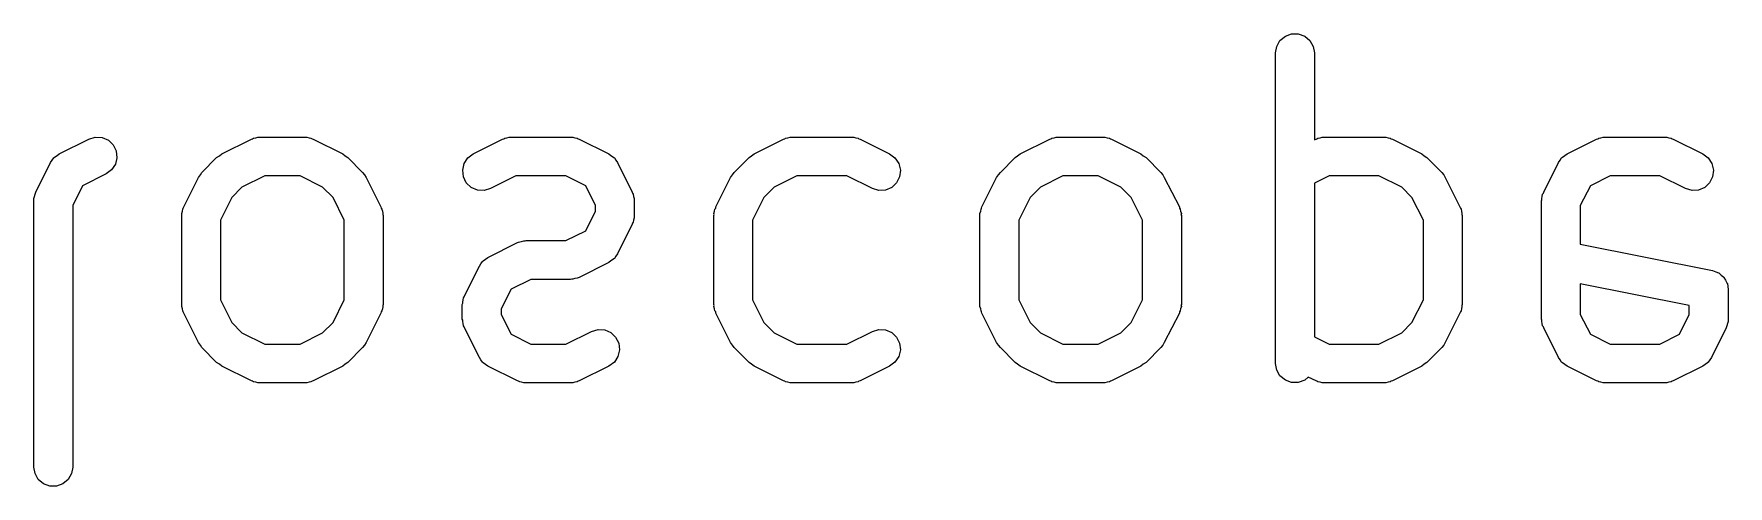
# Model space of a CAD drawing. Extents: x 91.3 to 189.8, y -113.5 to -60.4.
# Drawn here: x 164.866 to 169.232, y -93.837 to -92.672 of the extents above; entities that cross this region are included whole.
import ezdxf

# ---------------------------------------------------------------- set-up
doc = ezdxf.new("R2010")
doc.units = 0
doc.header["$MEASUREMENT"] = 0
doc.layers.add('BLACK', color=7, linetype='CONTINUOUS')

msp = doc.modelspace()

# ---------------------------------------------------------------- linework, layer by layer
at = {"layer": 'Black'}
for p, q in [((168.069, -92.7043), (168.077, -92.6893)), ((168.077, -92.6893), (168.091, -92.6781)), ((168.091, -92.6781), (168.107, -92.6722)), ((168.107, -92.6722), (168.124, -92.6722)), ((168.124, -92.6722), (168.141, -92.6781)), ((168.141, -92.6781), (168.154, -92.6893)), ((168.154, -92.6893), (168.163, -92.7043)), ((168.066, -92.7214), (168.069, -92.7043)), ((168.066, -93.5214), (168.066, -92.7214)), ((168.163, -92.7043), (168.166, -92.7214)), ((168.166, -92.7214), (168.166, -92.9453)), ((164.931, -92.9815), (165.008, -92.9434)), ((165.008, -92.9434), (165.024, -92.9384)), ((165.024, -92.9384), (165.042, -92.9395)), ((165.042, -92.9395), (165.058, -92.9464)), ((165.058, -92.9464), (165.07, -92.9583)), ((165.35, -92.9815), (165.427, -92.9434)), ((165.427, -92.9434), (165.429, -92.9426)), ((165.429, -92.9426), (165.432, -92.9411)), ((165.432, -92.9411), (165.438, -92.9401)), ((165.438, -92.9401), (165.443, -92.9384)), ((165.443, -92.9384), (165.446, -92.9386)), ((165.446, -92.9386), (165.449, -92.9381)), ((165.449, -92.9381), (165.563, -92.9381)), ((165.563, -92.9381), (165.566, -92.9386)), ((165.566, -92.9386), (165.569, -92.9384)), ((165.569, -92.9384), (165.575, -92.9401)), ((165.575, -92.9401), (165.58, -92.9411)), ((165.58, -92.9411), (165.583, -92.9426)), ((165.583, -92.9426), (165.586, -92.9434)), ((165.586, -92.9434), (165.662, -92.9815)), ((165.998, -92.9815), (166.074, -92.9434)), ((166.074, -92.9434), (166.077, -92.9426)), ((166.077, -92.9426), (166.08, -92.9411)), ((166.08, -92.9411), (166.085, -92.9401)), ((166.085, -92.9401), (166.091, -92.9384)), ((166.091, -92.9384), (166.094, -92.9386)), ((166.094, -92.9386), (166.097, -92.9381)), ((166.097, -92.9381), (166.249, -92.9381)), ((166.249, -92.9381), (166.252, -92.9386)), ((166.252, -92.9386), (166.255, -92.9384)), ((166.255, -92.9384), (166.26, -92.9401)), ((166.26, -92.9401), (166.266, -92.9411)), ((166.266, -92.9411), (166.269, -92.9426)), ((166.269, -92.9426), (166.271, -92.9434)), ((166.271, -92.9434), (166.348, -92.9815)), ((166.722, -92.9815), (166.798, -92.9434)), ((166.798, -92.9434), (166.801, -92.9426)), ((166.801, -92.9426), (166.803, -92.9411)), ((166.803, -92.9411), (166.809, -92.9401)), ((166.809, -92.9401), (166.815, -92.9384)), ((166.815, -92.9384), (166.818, -92.9386)), ((166.818, -92.9386), (166.82, -92.9381)), ((166.82, -92.9381), (166.973, -92.9381)), ((166.973, -92.9381), (166.976, -92.9386)), ((166.976, -92.9386), (166.979, -92.9384)), ((166.979, -92.9384), (166.984, -92.9401)), ((166.984, -92.9401), (166.99, -92.9411)), ((166.99, -92.9411), (166.992, -92.9426)), ((166.992, -92.9426), (166.995, -92.9434)), ((166.995, -92.9434), (167.071, -92.9815)), ((167.408, -92.9815), (167.484, -92.9434)), ((167.484, -92.9434), (167.487, -92.9426)), ((167.487, -92.9426), (167.489, -92.9411)), ((167.489, -92.9411), (167.495, -92.9401)), ((167.495, -92.9401), (167.5, -92.9384)), ((167.5, -92.9384), (167.503, -92.9386)), ((167.503, -92.9386), (167.506, -92.9381)), ((167.506, -92.9381), (167.62, -92.9381)), ((167.62, -92.9381), (167.623, -92.9386)), ((167.623, -92.9386), (167.626, -92.9384)), ((167.626, -92.9384), (167.632, -92.9401)), ((167.632, -92.9401), (167.638, -92.9411)), ((167.638, -92.9411), (167.64, -92.9426)), ((167.64, -92.9426), (167.643, -92.9434)), ((167.643, -92.9434), (167.719, -92.9815)), ((168.166, -92.9453), (168.17, -92.9434)), ((168.17, -92.9434), (168.172, -92.9426)), ((168.172, -92.9426), (168.175, -92.9411)), ((168.175, -92.9411), (168.181, -92.9401)), ((168.181, -92.9401), (168.186, -92.9384)), ((168.186, -92.9384), (168.189, -92.9386)), ((168.189, -92.9386), (168.192, -92.9381)), ((168.192, -92.9381), (168.344, -92.9381)), ((168.344, -92.9381), (168.347, -92.9386)), ((168.347, -92.9386), (168.35, -92.9384)), ((168.35, -92.9384), (168.356, -92.9401)), ((168.356, -92.9401), (168.361, -92.9411)), ((168.361, -92.9411), (168.364, -92.9426)), ((168.364, -92.9426), (168.367, -92.9434)), ((168.367, -92.9434), (168.443, -92.9815)), ((168.817, -92.9815), (168.893, -92.9434)), ((168.893, -92.9434), (168.896, -92.9426)), ((168.896, -92.9426), (168.899, -92.9411)), ((168.899, -92.9411), (168.904, -92.9401)), ((168.904, -92.9401), (168.91, -92.9384)), ((168.91, -92.9384), (168.913, -92.9386)), ((168.913, -92.9386), (168.916, -92.9381)), ((168.916, -92.9381), (169.068, -92.9381)), ((169.068, -92.9381), (169.071, -92.9386)), ((169.071, -92.9386), (169.074, -92.9384)), ((169.074, -92.9384), (169.079, -92.9401)), ((169.079, -92.9401), (169.085, -92.9411)), ((169.085, -92.9411), (169.088, -92.9426)), ((169.088, -92.9426), (169.09, -92.9434)), ((169.09, -92.9434), (169.167, -92.9815)), ((164.913, -92.9979), (164.917, -92.9918)), ((164.917, -92.9918), (164.919, -92.991)), ((164.919, -92.9899), (164.926, -92.9858)), ((164.919, -92.991), (164.919, -92.9899)), ((164.926, -92.9858), (164.931, -92.9815)), ((165.07, -92.9583), (165.078, -92.9738)), ((165.08, -92.9911), (165.076, -93.008)), ((165.078, -92.9738), (165.08, -92.9911)), ((165.299, -93.0289), (165.337, -92.9908)), ((165.337, -92.9908), (165.344, -92.9862)), ((165.344, -92.9862), (165.35, -92.9815)), ((165.662, -92.9815), (165.668, -92.9862)), ((165.668, -92.9862), (165.675, -92.9908)), ((165.675, -92.9908), (165.713, -93.0289)), ((165.975, -93.0063), (165.984, -92.9918)), ((165.984, -92.9918), (165.998, -92.9815)), ((166.348, -92.9815), (166.353, -92.9858)), ((166.353, -92.9858), (166.36, -92.9899)), ((166.36, -92.9899), (166.36, -92.991)), ((166.36, -92.991), (166.362, -92.9918)), ((166.362, -92.9918), (166.366, -92.9979)), ((166.671, -93.0289), (166.709, -92.9908)), ((166.709, -92.9908), (166.715, -92.9862)), ((166.715, -92.9862), (166.722, -92.9815)), ((167.071, -92.9815), (167.085, -92.9918)), ((167.085, -92.9918), (167.095, -93.0063)), ((167.357, -93.0289), (167.395, -92.9908)), ((167.395, -92.9908), (167.401, -92.9862)), ((167.401, -92.9862), (167.408, -92.9815)), ((167.719, -92.9815), (167.725, -92.9862)), ((167.725, -92.9862), (167.732, -92.9908)), ((167.732, -92.9908), (167.77, -93.0289)), ((168.443, -92.9815), (168.449, -92.9862)), ((168.449, -92.9862), (168.456, -92.9908)), ((168.456, -92.9908), (168.494, -93.0289)), ((168.799, -92.9979), (168.803, -92.9918)), ((168.803, -92.9918), (168.804, -92.991)), ((168.804, -92.991), (168.805, -92.9899)), ((168.805, -92.9899), (168.811, -92.9858)), ((168.811, -92.9858), (168.817, -92.9815)), ((169.167, -92.9815), (169.181, -92.9918)), ((169.181, -92.9918), (169.19, -93.0063)), ((164.871, -93.08), (164.909, -93.0038)), ((164.909, -93.0038), (164.913, -92.9979)), ((165.052, -93.0328), (164.991, -93.0635)), ((165.066, -93.0225), (165.052, -93.0328)), ((165.076, -93.008), (165.066, -93.0225)), ((165.29, -93.0419), (165.295, -93.0355)), ((165.295, -93.0355), (165.299, -93.0289)), ((165.461, -93.0381), (165.402, -93.0673)), ((165.552, -93.0381), (165.461, -93.0381)), ((165.61, -93.0673), (165.552, -93.0381)), ((165.713, -93.0289), (165.718, -93.0355)), ((165.718, -93.0355), (165.722, -93.0419)), ((165.971, -93.0232), (165.975, -93.0063)), ((165.973, -93.0404), (165.971, -93.0232)), ((166.108, -93.0381), (166.043, -93.0709)), ((166.237, -93.0381), (166.108, -93.0381)), ((166.288, -93.0635), (166.237, -93.0381)), ((166.366, -92.9979), (166.37, -93.0038)), ((166.37, -93.0038), (166.408, -93.08)), ((166.661, -93.0419), (166.666, -93.0355)), ((166.666, -93.0355), (166.671, -93.0289)), ((166.832, -93.0381), (166.774, -93.0673)), ((166.961, -93.0381), (166.832, -93.0381)), ((167.027, -93.0709), (166.961, -93.0381)), ((167.095, -93.0063), (167.099, -93.0232)), ((167.099, -93.0232), (167.097, -93.0404)), ((167.347, -93.0419), (167.352, -93.0355)), ((167.352, -93.0355), (167.357, -93.0289)), ((167.518, -93.0381), (167.46, -93.0673)), ((167.609, -93.0381), (167.518, -93.0381)), ((167.667, -93.0673), (167.609, -93.0381)), ((167.77, -93.0289), (167.775, -93.0355)), ((167.775, -93.0355), (167.779, -93.0419)), ((168.204, -93.0381), (168.166, -93.0571)), ((168.332, -93.0381), (168.204, -93.0381)), ((168.391, -93.0673), (168.332, -93.0381)), ((168.494, -93.0289), (168.499, -93.0355)), ((168.499, -93.0355), (168.503, -93.0419)), ((168.757, -93.08), (168.795, -93.0038)), ((168.795, -93.0038), (168.799, -92.9979)), ((168.928, -93.0381), (168.877, -93.0635)), ((169.056, -93.0381), (168.928, -93.0381)), ((169.122, -93.0709), (169.056, -93.0381)), ((169.19, -93.0063), (169.194, -93.0232)), ((169.194, -93.0232), (169.192, -93.0404)), ((164.869, -93.0853), (164.87, -93.0828)), ((164.87, -93.0828), (164.871, -93.08)), ((164.991, -93.0635), (164.966, -93.1142)), ((165.252, -93.1181), (165.29, -93.0419)), ((165.402, -93.0673), (165.376, -93.0939)), ((165.637, -93.0939), (165.61, -93.0673)), ((165.722, -93.0419), (165.76, -93.1181)), ((165.98, -93.056), (165.973, -93.0404)), ((165.993, -93.0679), (165.98, -93.056)), ((166.009, -93.0748), (165.993, -93.0679)), ((166.026, -93.0759), (166.009, -93.0748)), ((166.043, -93.0709), (166.026, -93.0759)), ((166.313, -93.1142), (166.288, -93.0635)), ((166.408, -93.08), (166.409, -93.0828)), ((166.409, -93.0828), (166.41, -93.0853)), ((166.623, -93.1181), (166.661, -93.0419)), ((166.774, -93.0673), (166.747, -93.0939)), ((167.043, -93.0759), (167.027, -93.0709)), ((167.061, -93.0748), (167.043, -93.0759)), ((167.077, -93.0679), (167.061, -93.0748)), ((167.089, -93.056), (167.077, -93.0679)), ((167.097, -93.0404), (167.089, -93.056)), ((167.309, -93.1181), (167.347, -93.0419)), ((167.46, -93.0673), (167.433, -93.0939)), ((167.694, -93.0939), (167.667, -93.0673)), ((167.779, -93.0419), (167.818, -93.1181)), ((168.166, -93.0571), (168.166, -93.4524)), ((168.417, -93.0939), (168.391, -93.0673)), ((168.503, -93.0419), (168.541, -93.1181)), ((168.754, -93.0853), (168.756, -93.0828)), ((168.756, -93.0828), (168.757, -93.08)), ((168.877, -93.0635), (168.851, -93.1142)), ((169.139, -93.0759), (169.122, -93.0709)), ((169.156, -93.0748), (169.139, -93.0759)), ((169.172, -93.0679), (169.156, -93.0748)), ((169.184, -93.056), (169.172, -93.0679)), ((169.192, -93.0404), (169.184, -93.056)), ((164.866, -93.0967), (164.868, -93.0911)), ((164.866, -93.0995), (164.866, -93.0967)), ((164.866, -93.1024), (164.866, -93.0995)), ((164.866, -93.7881), (164.866, -93.1024)), ((164.868, -93.0911), (164.869, -93.0853)), ((164.966, -93.1142), (164.966, -93.7881)), ((165.249, -93.1291), (165.25, -93.1234)), ((165.25, -93.1234), (165.251, -93.1209)), ((165.251, -93.1209), (165.252, -93.1181)), ((165.376, -93.0939), (165.347, -93.1523)), ((165.666, -93.1523), (165.637, -93.0939)), ((165.76, -93.1181), (165.761, -93.1209)), ((165.761, -93.1209), (165.763, -93.1234)), ((165.763, -93.1234), (165.764, -93.1291)), ((166.313, -93.1287), (166.313, -93.1142)), ((166.41, -93.0853), (166.411, -93.091)), ((166.411, -93.091), (166.413, -93.0967)), ((166.413, -93.0967), (166.413, -93.0995)), ((166.413, -93.0995), (166.413, -93.1024)), ((166.413, -93.1024), (166.413, -93.1405)), ((166.62, -93.1291), (166.621, -93.1234)), ((166.621, -93.1234), (166.623, -93.1209)), ((166.623, -93.1209), (166.623, -93.1181)), ((166.747, -93.0939), (166.718, -93.1523)), ((167.306, -93.1291), (167.307, -93.1234)), ((167.307, -93.1234), (167.308, -93.1209)), ((167.308, -93.1209), (167.309, -93.1181)), ((167.433, -93.0939), (167.404, -93.1523)), ((167.723, -93.1523), (167.694, -93.0939)), ((167.818, -93.1181), (167.818, -93.1209)), ((167.818, -93.1209), (167.82, -93.1234)), ((167.82, -93.1234), (167.821, -93.1291)), ((168.447, -93.1523), (168.417, -93.0939)), ((168.541, -93.1181), (168.542, -93.1209)), ((168.542, -93.1209), (168.544, -93.1234)), ((168.544, -93.1234), (168.545, -93.1291)), ((168.751, -93.1024), (168.752, -93.0995)), ((168.751, -93.4071), (168.751, -93.1024)), ((168.752, -93.0967), (168.753, -93.0911)), ((168.752, -93.0995), (168.752, -93.0967)), ((168.753, -93.0911), (168.754, -93.0853)), ((168.851, -93.1142), (168.851, -93.2138)), ((165.247, -93.1348), (165.249, -93.1291)), ((165.247, -93.1376), (165.247, -93.1348)), ((165.247, -93.1405), (165.247, -93.1376)), ((165.247, -93.369), (165.247, -93.1405)), ((165.347, -93.1523), (165.347, -93.3572)), ((165.666, -93.3572), (165.666, -93.1523)), ((165.764, -93.1291), (165.765, -93.1348)), ((165.765, -93.1348), (165.765, -93.1376)), ((165.765, -93.1376), (165.766, -93.1405)), ((165.766, -93.1405), (165.766, -93.369)), ((166.288, -93.1794), (166.313, -93.1287)), ((166.408, -93.1628), (166.37, -93.239)), ((166.409, -93.1601), (166.408, -93.1628)), ((166.41, -93.1576), (166.409, -93.1601)), ((166.411, -93.1518), (166.41, -93.1576)), ((166.413, -93.1462), (166.411, -93.1518)), ((166.413, -93.1405), (166.413, -93.1433)), ((166.413, -93.1433), (166.413, -93.1462)), ((166.618, -93.1348), (166.62, -93.1291)), ((166.619, -93.1376), (166.618, -93.1348)), ((166.618, -93.1405), (166.619, -93.1376)), ((166.618, -93.369), (166.618, -93.1405)), ((166.718, -93.1523), (166.718, -93.3572)), ((167.304, -93.1348), (167.306, -93.1291)), ((167.304, -93.1376), (167.304, -93.1348)), ((167.304, -93.1405), (167.304, -93.1376)), ((167.304, -93.369), (167.304, -93.1405)), ((167.404, -93.1523), (167.404, -93.3572)), ((167.723, -93.3572), (167.723, -93.1523)), ((167.821, -93.1291), (167.823, -93.1348)), ((167.823, -93.1348), (167.822, -93.1376)), ((167.822, -93.1376), (167.823, -93.1405)), ((167.823, -93.1405), (167.823, -93.369)), ((168.447, -93.3572), (168.447, -93.1523)), ((168.545, -93.1291), (168.546, -93.1348)), ((168.546, -93.1348), (168.546, -93.1376)), ((168.546, -93.1376), (168.547, -93.1405)), ((168.547, -93.1405), (168.547, -93.369)), ((166.036, -93.2481), (166.112, -93.21)), ((166.112, -93.21), (166.115, -93.2092)), ((166.115, -93.2092), (166.118, -93.2078)), ((166.118, -93.2078), (166.123, -93.2068)), ((166.123, -93.2068), (166.129, -93.2051)), ((166.129, -93.2051), (166.132, -93.2053)), ((166.132, -93.2053), (166.135, -93.2048)), ((166.135, -93.2048), (166.237, -93.2048)), ((166.237, -93.2048), (166.288, -93.1794)), ((168.851, -93.2138), (169.192, -93.2819)), ((166.022, -93.2585), (166.023, -93.2577)), ((166.023, -93.2577), (166.024, -93.2565)), ((166.024, -93.2565), (166.03, -93.2525)), ((166.03, -93.2525), (166.036, -93.2481)), ((166.353, -93.257), (166.348, -93.2614)), ((166.36, -93.253), (166.353, -93.257)), ((166.362, -93.251), (166.36, -93.2519)), ((166.36, -93.2519), (166.36, -93.253)), ((166.366, -93.2449), (166.362, -93.251)), ((166.37, -93.239), (166.366, -93.2449)), ((165.976, -93.3467), (166.014, -93.2705)), ((166.014, -93.2705), (166.018, -93.2646)), ((166.018, -93.2646), (166.022, -93.2585)), ((166.269, -93.3003), (166.266, -93.3017)), ((166.271, -93.2995), (166.269, -93.3003)), ((166.348, -93.2614), (166.271, -93.2995)), ((169.192, -93.2819), (169.2, -93.2849)), ((169.2, -93.2849), (169.207, -93.2877)), ((169.207, -93.2877), (169.208, -93.288)), ((169.208, -93.288), (169.208, -93.2882)), ((169.208, -93.2882), (169.214, -93.2936)), ((169.214, -93.2936), (169.221, -93.2988)), ((169.221, -93.2988), (169.221, -93.2993)), ((169.221, -93.2993), (169.221, -93.2997)), ((169.221, -93.2997), (169.225, -93.3068)), ((166.096, -93.3301), (166.07, -93.3808)), ((166.147, -93.3048), (166.096, -93.3301)), ((166.249, -93.3048), (166.147, -93.3048)), ((166.252, -93.3043), (166.249, -93.3048)), ((166.255, -93.3044), (166.252, -93.3043)), ((166.26, -93.3028), (166.255, -93.3044)), ((166.266, -93.3017), (166.26, -93.3028)), ((169.132, -93.3719), (168.851, -93.3158)), ((168.851, -93.3158), (168.851, -93.3953)), ((169.225, -93.3068), (169.229, -93.3139)), ((169.229, -93.3139), (169.229, -93.3144)), ((169.229, -93.3144), (169.23, -93.3149)), ((169.23, -93.3149), (169.231, -93.3229)), ((169.231, -93.3229), (169.232, -93.331)), ((169.232, -93.331), (169.232, -93.4071)), ((165.247, -93.3719), (165.247, -93.369)), ((165.247, -93.3748), (165.247, -93.3719)), ((165.249, -93.3804), (165.247, -93.3748)), ((165.25, -93.3861), (165.249, -93.3804)), ((165.251, -93.3886), (165.25, -93.3861)), ((165.252, -93.3914), (165.251, -93.3886)), ((165.347, -93.3572), (165.376, -93.4156)), ((165.637, -93.4156), (165.666, -93.3572)), ((165.761, -93.3886), (165.76, -93.3914)), ((165.763, -93.3861), (165.761, -93.3886)), ((165.764, -93.3804), (165.763, -93.3861)), ((165.765, -93.3748), (165.764, -93.3804)), ((165.766, -93.369), (165.765, -93.3719)), ((165.765, -93.3719), (165.765, -93.3748)), ((165.97, -93.369), (165.971, -93.3662)), ((165.97, -93.4071), (165.97, -93.369)), ((165.971, -93.3633), (165.972, -93.3577)), ((165.971, -93.3662), (165.971, -93.3633)), ((165.972, -93.3577), (165.973, -93.3519)), ((165.973, -93.3519), (165.975, -93.3494)), ((165.975, -93.3494), (165.976, -93.3467)), ((166.07, -93.3808), (166.07, -93.3953)), ((166.619, -93.3719), (166.618, -93.369)), ((166.618, -93.3748), (166.619, -93.3719)), ((166.62, -93.3804), (166.618, -93.3748)), ((166.621, -93.3861), (166.62, -93.3804)), ((166.623, -93.3886), (166.621, -93.3861)), ((166.623, -93.3914), (166.623, -93.3886)), ((166.718, -93.3572), (166.747, -93.4156)), ((167.304, -93.3719), (167.304, -93.369)), ((167.304, -93.3748), (167.304, -93.3719)), ((167.306, -93.3804), (167.304, -93.3748)), ((167.307, -93.3861), (167.306, -93.3804)), ((167.308, -93.3886), (167.307, -93.3861)), ((167.309, -93.3914), (167.308, -93.3886)), ((167.404, -93.3572), (167.433, -93.4156)), ((167.694, -93.4156), (167.723, -93.3572)), ((167.82, -93.3861), (167.818, -93.3886)), ((167.818, -93.3886), (167.818, -93.3914)), ((167.821, -93.3804), (167.82, -93.3861)), ((167.823, -93.3748), (167.821, -93.3804)), ((167.823, -93.369), (167.822, -93.3719)), ((167.822, -93.3719), (167.823, -93.3748)), ((168.417, -93.4156), (168.447, -93.3572)), ((168.542, -93.3886), (168.541, -93.3914)), ((168.544, -93.3861), (168.542, -93.3886)), ((168.545, -93.3804), (168.544, -93.3861)), ((168.546, -93.3748), (168.545, -93.3804)), ((168.547, -93.369), (168.546, -93.3719)), ((168.546, -93.3719), (168.546, -93.3748)), ((169.132, -93.3953), (169.132, -93.3719)), ((165.29, -93.4676), (165.252, -93.3914)), ((165.376, -93.4156), (165.402, -93.4422)), ((165.61, -93.4422), (165.637, -93.4156)), ((165.76, -93.3914), (165.722, -93.4676)), ((165.971, -93.41), (165.97, -93.4071)), ((165.971, -93.4129), (165.971, -93.41)), ((165.972, -93.4185), (165.971, -93.4129)), ((165.973, -93.4242), (165.972, -93.4185)), ((165.975, -93.4267), (165.973, -93.4242)), ((165.976, -93.4295), (165.975, -93.4267)), ((166.014, -93.5057), (165.976, -93.4295)), ((166.07, -93.3953), (166.096, -93.4461)), ((166.661, -93.4676), (166.623, -93.3914)), ((166.747, -93.4156), (166.774, -93.4422)), ((167.347, -93.4676), (167.309, -93.3914)), ((167.433, -93.4156), (167.46, -93.4422)), ((167.667, -93.4422), (167.694, -93.4156)), ((167.818, -93.3914), (167.779, -93.4676)), ((168.391, -93.4422), (168.417, -93.4156)), ((168.541, -93.3914), (168.503, -93.4676)), ((168.752, -93.41), (168.751, -93.4071)), ((168.752, -93.4129), (168.752, -93.41)), ((168.753, -93.4185), (168.752, -93.4129)), ((168.754, -93.4242), (168.753, -93.4185)), ((168.756, -93.4267), (168.754, -93.4242)), ((168.757, -93.4295), (168.756, -93.4267)), ((168.795, -93.5057), (168.757, -93.4295)), ((168.851, -93.3953), (168.877, -93.4461)), ((169.107, -93.4461), (169.132, -93.3953)), ((169.227, -93.4295), (169.189, -93.5057)), ((169.228, -93.4267), (169.227, -93.4295)), ((169.229, -93.4242), (169.228, -93.4267)), ((169.23, -93.4185), (169.229, -93.4242)), ((169.232, -93.4129), (169.23, -93.4185)), ((169.232, -93.4071), (169.232, -93.41)), ((169.232, -93.41), (169.232, -93.4129)), ((165.295, -93.474), (165.29, -93.4676)), ((165.299, -93.4806), (165.295, -93.474)), ((165.402, -93.4422), (165.461, -93.4714)), ((165.461, -93.4714), (165.552, -93.4714)), ((165.552, -93.4714), (165.61, -93.4422)), ((165.718, -93.474), (165.713, -93.4806)), ((165.722, -93.4676), (165.718, -93.474)), ((166.096, -93.4461), (166.147, -93.4714)), ((166.147, -93.4714), (166.237, -93.4714)), ((166.237, -93.4714), (166.303, -93.4386)), ((166.303, -93.4386), (166.32, -93.4337)), ((166.32, -93.4337), (166.337, -93.4347)), ((166.337, -93.4347), (166.353, -93.4416)), ((166.353, -93.4416), (166.365, -93.4535)), ((166.365, -93.4535), (166.373, -93.4691)), ((166.373, -93.4691), (166.375, -93.4863)), ((166.666, -93.474), (166.661, -93.4676)), ((166.671, -93.4806), (166.666, -93.474)), ((166.774, -93.4422), (166.832, -93.4714)), ((166.832, -93.4714), (166.961, -93.4714)), ((166.961, -93.4714), (167.027, -93.4386)), ((167.027, -93.4386), (167.043, -93.4337)), ((167.043, -93.4337), (167.061, -93.4347)), ((167.061, -93.4347), (167.077, -93.4416)), ((167.077, -93.4416), (167.089, -93.4535)), ((167.089, -93.4535), (167.097, -93.4691)), ((167.097, -93.4691), (167.099, -93.4863)), ((167.352, -93.474), (167.347, -93.4676)), ((167.357, -93.4806), (167.352, -93.474)), ((167.46, -93.4422), (167.518, -93.4714)), ((167.518, -93.4714), (167.609, -93.4714)), ((167.609, -93.4714), (167.667, -93.4422)), ((167.775, -93.474), (167.77, -93.4806)), ((167.779, -93.4676), (167.775, -93.474)), ((168.166, -93.4524), (168.204, -93.4714)), ((168.204, -93.4714), (168.332, -93.4714)), ((168.332, -93.4714), (168.391, -93.4422)), ((168.499, -93.474), (168.494, -93.4806)), ((168.503, -93.4676), (168.499, -93.474)), ((168.877, -93.4461), (168.928, -93.4714)), ((168.928, -93.4714), (169.056, -93.4714)), ((169.056, -93.4714), (169.107, -93.4461)), ((165.337, -93.5187), (165.299, -93.4806)), ((165.344, -93.5233), (165.337, -93.5187)), ((165.675, -93.5187), (165.668, -93.5233)), ((165.713, -93.4806), (165.675, -93.5187)), ((166.018, -93.5116), (166.014, -93.5057)), ((166.022, -93.5177), (166.018, -93.5116)), ((166.023, -93.5185), (166.022, -93.5177)), ((166.024, -93.5196), (166.023, -93.5185)), ((166.03, -93.5237), (166.024, -93.5196)), ((166.362, -93.5177), (166.348, -93.5281)), ((166.371, -93.5032), (166.362, -93.5177)), ((166.375, -93.4863), (166.371, -93.5032)), ((166.709, -93.5187), (166.671, -93.4806)), ((166.715, -93.5233), (166.709, -93.5187)), ((167.085, -93.5177), (167.071, -93.5281)), ((167.095, -93.5032), (167.085, -93.5177)), ((167.099, -93.4863), (167.095, -93.5032)), ((167.395, -93.5187), (167.357, -93.4806)), ((167.401, -93.5233), (167.395, -93.5187)), ((167.732, -93.5187), (167.725, -93.5233)), ((167.77, -93.4806), (167.732, -93.5187)), ((168.456, -93.5187), (168.449, -93.5233)), ((168.494, -93.4806), (168.456, -93.5187)), ((168.799, -93.5116), (168.795, -93.5057)), ((168.803, -93.5177), (168.799, -93.5116)), ((168.804, -93.5185), (168.803, -93.5177)), ((168.805, -93.5196), (168.804, -93.5185)), ((168.811, -93.5237), (168.805, -93.5196)), ((169.179, -93.5196), (169.173, -93.5237)), ((169.181, -93.5177), (169.179, -93.5185)), ((169.179, -93.5185), (169.179, -93.5196)), ((169.185, -93.5116), (169.181, -93.5177)), ((169.189, -93.5057), (169.185, -93.5116)), ((165.35, -93.5281), (165.344, -93.5233)), ((165.427, -93.5661), (165.35, -93.5281)), ((165.662, -93.5281), (165.586, -93.5661)), ((165.668, -93.5233), (165.662, -93.5281)), ((166.036, -93.5281), (166.03, -93.5237)), ((166.112, -93.5661), (166.036, -93.5281)), ((166.348, -93.5281), (166.271, -93.5661)), ((166.722, -93.5281), (166.715, -93.5233)), ((166.798, -93.5661), (166.722, -93.5281)), ((167.071, -93.5281), (166.995, -93.5661)), ((167.408, -93.5281), (167.401, -93.5233)), ((167.484, -93.5661), (167.408, -93.5281)), ((167.719, -93.5281), (167.643, -93.5661)), ((167.725, -93.5233), (167.719, -93.5281)), ((168.069, -93.5385), (168.066, -93.5214)), ((168.077, -93.5536), (168.069, -93.5385)), ((168.091, -93.5647), (168.077, -93.5536)), ((168.15, -93.5566), (168.141, -93.5647)), ((168.17, -93.5661), (168.15, -93.5566)), ((168.443, -93.5281), (168.367, -93.5661)), ((168.449, -93.5233), (168.443, -93.5281)), ((168.817, -93.5281), (168.811, -93.5237)), ((168.893, -93.5661), (168.817, -93.5281)), ((169.167, -93.5281), (169.09, -93.5661)), ((169.173, -93.5237), (169.167, -93.5281)), ((165.429, -93.567), (165.427, -93.5661)), ((165.432, -93.5684), (165.429, -93.567)), ((165.438, -93.5694), (165.432, -93.5684)), ((165.443, -93.5711), (165.438, -93.5694)), ((165.446, -93.5709), (165.443, -93.5711)), ((165.449, -93.5714), (165.446, -93.5709)), ((165.563, -93.5714), (165.449, -93.5714)), ((165.566, -93.5709), (165.563, -93.5714)), ((165.569, -93.5711), (165.566, -93.5709)), ((165.575, -93.5694), (165.569, -93.5711)), ((165.58, -93.5684), (165.575, -93.5694)), ((165.583, -93.567), (165.58, -93.5684)), ((165.586, -93.5661), (165.583, -93.567)), ((166.115, -93.567), (166.112, -93.5661)), ((166.118, -93.5684), (166.115, -93.567)), ((166.123, -93.5694), (166.118, -93.5684)), ((166.129, -93.5711), (166.123, -93.5694)), ((166.132, -93.5709), (166.129, -93.5711)), ((166.135, -93.5714), (166.132, -93.5709)), ((166.249, -93.5714), (166.135, -93.5714)), ((166.252, -93.5709), (166.249, -93.5714)), ((166.255, -93.5711), (166.252, -93.5709)), ((166.26, -93.5694), (166.255, -93.5711)), ((166.266, -93.5684), (166.26, -93.5694)), ((166.269, -93.567), (166.266, -93.5684)), ((166.271, -93.5661), (166.269, -93.567)), ((166.801, -93.567), (166.798, -93.5661)), ((166.803, -93.5684), (166.801, -93.567)), ((166.809, -93.5694), (166.803, -93.5684)), ((166.815, -93.5711), (166.809, -93.5694)), ((166.818, -93.5709), (166.815, -93.5711)), ((166.82, -93.5714), (166.818, -93.5709)), ((166.973, -93.5714), (166.82, -93.5714)), ((166.976, -93.5709), (166.973, -93.5714)), ((166.979, -93.5711), (166.976, -93.5709)), ((166.984, -93.5694), (166.979, -93.5711)), ((166.99, -93.5684), (166.984, -93.5694)), ((166.992, -93.567), (166.99, -93.5684)), ((166.995, -93.5661), (166.992, -93.567)), ((167.487, -93.567), (167.484, -93.5661)), ((167.489, -93.5684), (167.487, -93.567)), ((167.495, -93.5694), (167.489, -93.5684)), ((167.5, -93.5711), (167.495, -93.5694)), ((167.503, -93.5709), (167.5, -93.5711)), ((167.506, -93.5714), (167.503, -93.5709)), ((167.62, -93.5714), (167.506, -93.5714)), ((167.623, -93.5709), (167.62, -93.5714)), ((167.626, -93.5711), (167.623, -93.5709)), ((167.632, -93.5694), (167.626, -93.5711)), ((167.638, -93.5684), (167.632, -93.5694)), ((167.64, -93.567), (167.638, -93.5684)), ((167.643, -93.5661), (167.64, -93.567)), ((168.107, -93.5707), (168.091, -93.5647)), ((168.124, -93.5707), (168.107, -93.5707)), ((168.141, -93.5647), (168.124, -93.5707)), ((168.172, -93.567), (168.17, -93.5661)), ((168.175, -93.5684), (168.172, -93.567)), ((168.181, -93.5694), (168.175, -93.5684)), ((168.186, -93.5711), (168.181, -93.5694)), ((168.189, -93.5709), (168.186, -93.5711)), ((168.192, -93.5714), (168.189, -93.5709)), ((168.344, -93.5714), (168.192, -93.5714)), ((168.347, -93.5709), (168.344, -93.5714)), ((168.35, -93.5711), (168.347, -93.5709)), ((168.356, -93.5694), (168.35, -93.5711)), ((168.361, -93.5684), (168.356, -93.5694)), ((168.364, -93.567), (168.361, -93.5684)), ((168.367, -93.5661), (168.364, -93.567)), ((168.896, -93.567), (168.893, -93.5661)), ((168.899, -93.5684), (168.896, -93.567)), ((168.904, -93.5694), (168.899, -93.5684)), ((168.91, -93.5711), (168.904, -93.5694)), ((168.913, -93.5709), (168.91, -93.5711)), ((168.916, -93.5714), (168.913, -93.5709)), ((169.068, -93.5714), (168.916, -93.5714)), ((169.071, -93.5709), (169.068, -93.5714)), ((169.074, -93.5711), (169.071, -93.5709)), ((169.079, -93.5694), (169.074, -93.5711)), ((169.085, -93.5684), (169.079, -93.5694)), ((169.088, -93.567), (169.085, -93.5684)), ((169.09, -93.5661), (169.088, -93.567)), ((164.869, -93.8052), (164.866, -93.7881)), ((164.877, -93.8202), (164.869, -93.8052)), ((164.891, -93.8314), (164.877, -93.8202)), ((164.954, -93.8202), (164.941, -93.8314)), ((164.963, -93.8052), (164.954, -93.8202)), ((164.966, -93.7881), (164.963, -93.8052)), ((164.907, -93.8373), (164.891, -93.8314)), ((164.924, -93.8373), (164.907, -93.8373)), ((164.941, -93.8314), (164.924, -93.8373))]:
    msp.add_line(p, q, dxfattribs=at)

doc.saveas('drawing.dxf')
